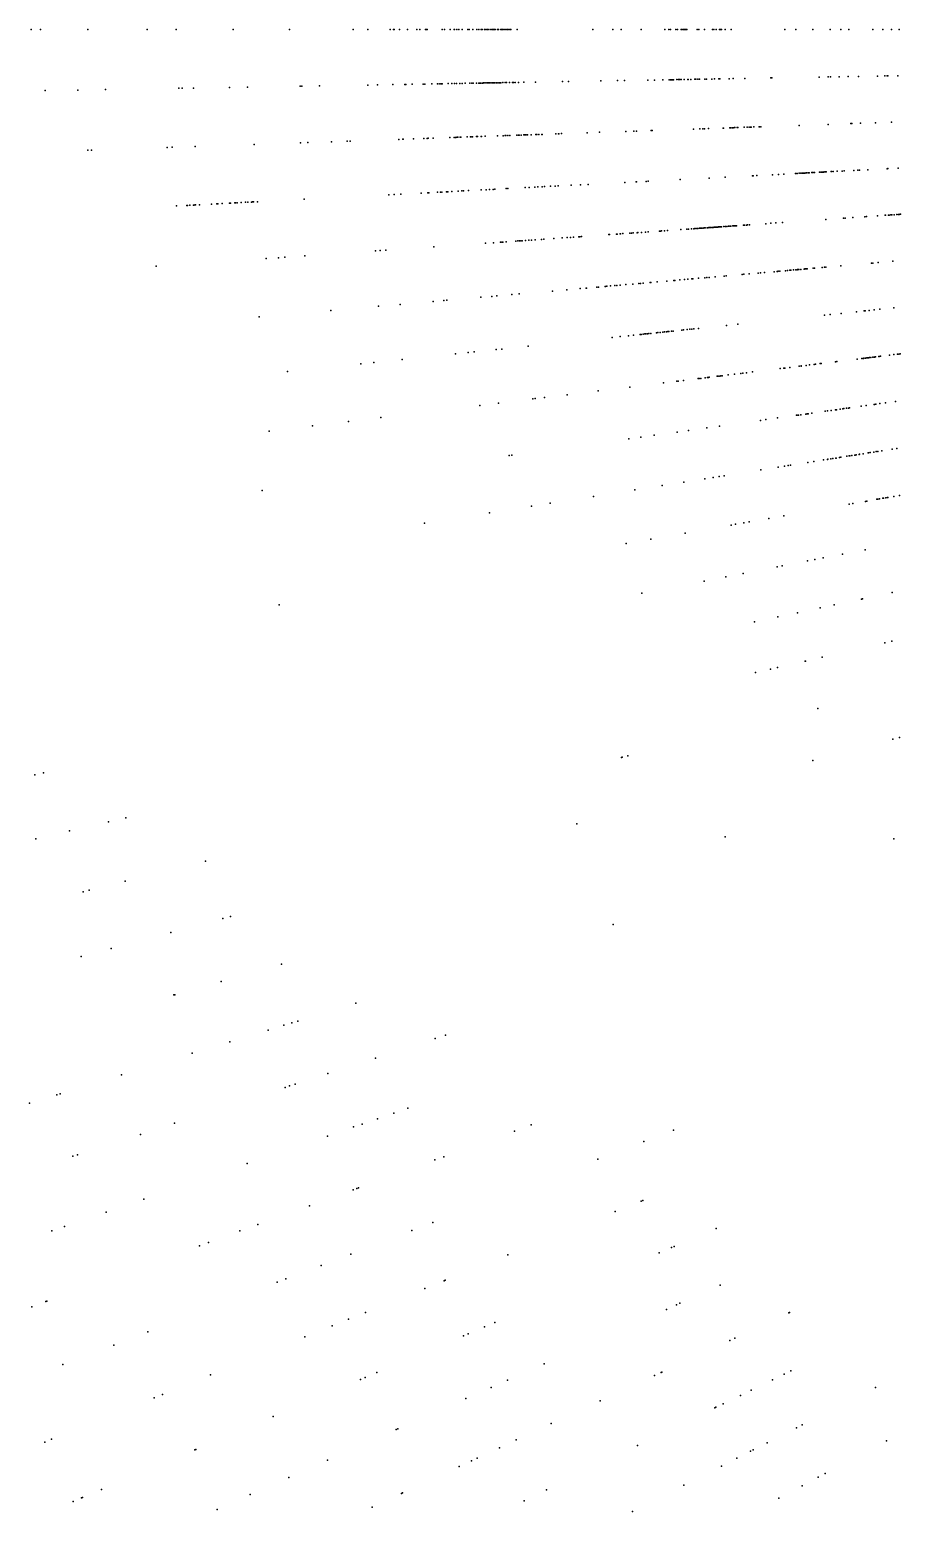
# Model space of a CAD drawing. Header units: metres. Extents: x -4327 to 4266, y -3886 to 3992.
# Drawn here: x -4309 to -3240, y -1819 to 0 of the extents above; entities that cross this region are included whole.
import ezdxf

# ---------------------------------------------------------------- set-up
doc = ezdxf.new("R2010")
doc.units = ezdxf.units.M

msp = doc.modelspace()

# ---------------------------------------------------------------- linework, layer by layer
for p in [(-4307.1, 0, 2007), (-4295.45, 0, 2035.9), (-4237.22, 0, 2079.52), (-4164.73, 0, 2132.06), (-4128.96, 0, 2147.97), (-4059.15, 0, 2003.13), (-3989.79, 0, 2056.26), (-3911.81, 0, 2045.86), (-3893.98, 0, 2099.16), (-3866.6, 0, 2432.28), (-3862.18, 0, 1154.35), (-3861.41, 0, 1172.5), (-3855.19, 0, 1177.5), (-3845.31, 0, 1204.36), (-3833.6, 0, 1191.51), (-3830.18, 0, 1135.69), (-3822.97, 0, 1268.72), (-3821.92, 0, 1106.08), (-3821.05, 0, 2038.38), (-3802.46, 0, 1109.44), (-3799.63, 0, 2067.06), (-3792.69, 0, 2252.21), (-3787.96, 0, 2210.46), (-3787.44, 0, 2136.02), (-3784.5, 0, 2441.58), (-3782.06, 0, 2138.43), (-3778.22, 0, 2240.83), (-3771.16, 0, 2189.64), (-3769.38, 0, 2440.56), (-3765.15, 0, 567.96), (-3760.22, 0, 2356.78), (-3757.85, 0, 2309.87), (-3754.92, 0, 633.62), (-3753.62, 0, 654.48), (-3750.8, 0, 656.1), (-3749.77, 0, 2152.68), (-3747.81, 0, 2113.67), (-3747.75, 0, 661.88), (-3747.55, 0, 2374.54), (-3746.29, 0, 665.84), (-3743.66, 0, 779.75), (-3741.6, 0, 802.77), (-3741.21, 0, 806.96), (-3740.23, 0, 2491.77), (-3739.93, 0, 704.76), (-3739.84, 0, 810.93), (-3739.33, 0, 2098.15), (-3738.13, 0, 857.65), (-3737.52, 0, 937.28), (-3734.79, 0, 2499.93), (-3734.08, 0, 1014.74), (-3733.71, 0, 712.03), (-3730.63, 0, 862.35), (-3730.56, 0, 929.05), (-3729.61, 0, 961.29), (-3729.19, 0, 802.23), (-3728.67, 0, 2291.93), (-3727.06, 0, 954.13), (-3725.17, 0, 771.66), (-3723.35, 0, 918.63), (-3722.01, 0, 950.67), (-3720.3, 0, 2127.67), (-3718.77, 0, 2277.47), (-3718.26, 0, 2322.02), (-3710.63, 0, 1001.86), (-3617.69, 0, 2418.69), (-3593.25, 0, 2450.86), (-3583.12, 0, 2472.69), (-3558.47, 0, 2498.91), (-3529.48, 0, -765.32), (-3524.52, 0, -650.25), (-3522.31, 0, -791.97), (-3515.74, 0, -754.31), (-3513.68, 0, -901.55), (-3509.32, 0, -902.47), (-3508.41, 0, -780.81), (-3506.94, 0, -849.03), (-3505.64, 0, -744.15), (-3504.37, 0, 2401.46), (-3503.75, 0, -507.04), (-3502.32, 0, -638.26), (-3489.85, 0, -608.49), (-3489.83, 0, -985.26), (-3487.85, 0, -923.36), (-3480.95, 0, -618.68), (-3471.07, 0, -758.6), (-3469.29, 0, -698.94), (-3466.36, 0, -559.68), (-3462.33, 0, 2505.44), (-3461.03, 0, -609.3), (-3459.77, 0, -748.23), (-3455.37, 0, -832.55), (-3448.01, 0, -686.83), (-3448.01, 0, 2432.59), (-3382.23, 0, -877.66), (-3368.56, 0, 2451.62), (-3347.84, 0, 2481.52), (-3326.4, 0, 2443.2), (-3313.66, 0, 2484.29), (-3303.78, 0, 2412.75), (-3274.34, 0, 2496.92), (-3261.84, 0, 2453.79), (-3251.39, 0, 2421.03), (-3241.74, 0, -919.04), (-4125.89, -72.02, 2087), (-4121.83, -71.95, 2090.59), (-4107.59, -71.7, 2131.49), (-4063.6, -70.93, 1997.36), (-4041.34, -70.54, 2038.7), (-3976.97, -69.42, 2030.78), (-3974.75, -69.38, 2035.11), (-3953.28, -69, 2070.61), (-3893.73, -67.97, 1278.27), (-3893.73, -67.97, 1278.27), (-3881.9, -67.76, 1100.69), (-3863.03, -67.43, 1154.78), (-3848.3, -67.17, 1196.26), (-3847.91, -67.17, 1219.2), (-3847.09, -67.15, 1214.32), (-3839.32, -67.02, 2403.81), (-3825.99, -66.78, 1193.91), (-3823.73, -66.74, 2234.47), (-3815.45, -66.6, 2062.51), (-3808.53, -66.48, 2367.21), (-3808.05, -66.47, 1124.78), (-3805.43, -66.42, 1194.33), (-3803.94, -66.4, 2134.72), (-3802.99, -66.38, 2136.92), (-3802.68, -66.38, 2147.67), (-3795.29, -66.25, 2067.7), (-3790.94, -66.17, 1169.37), (-3790.67, -66.17, 1230.71), (-3787.38, -66.11, 2408.84), (-3784.89, -66.07, 2143.07), (-3780.89, -66, 2425.04), (-3777.96, -65.94, 2342.51), (-3774.37, -65.88, 2189.09), (-3768.51, -65.78, 2196.69), (-3766.27, -65.74, 585.03), (-3764.53, -65.71, 2175.15), (-3760.43, -65.64, 698.12), (-3757.52, -65.59, 2533.38), (-3756.91, -65.58, 901.01), (-3756.47, -65.57, 727.1), (-3755.66, -65.56, 621.21), (-3755.29, -65.55, 739.64), (-3753.1, -65.51, 2378.42), (-3752.82, -65.51, 2309.95), (-3751.75, -65.49, 685.93), (-3750.27, -65.46, 685.66), (-3750.07, -65.46, 2311.08), (-3747.82, -65.42, 676.76), (-3747.59, -65.41, 2154.47), (-3747.31, -65.41, 1049.29), (-3746.52, -65.4, 2083.73), (-3745.2, -65.37, 2310.89), (-3745.19, -65.37, 2096.39), (-3745.1, -65.37, 2442.64), (-3744.09, -65.35, 2245.85), (-3742.6, -65.33, 779.65), (-3740.99, -65.3, 698.74), (-3740.96, -65.3, 2166.98), (-3739.61, -65.28, 2155.32), (-3738.31, -65.25, 838.52), (-3737.9, -65.25, 998.44), (-3736.05, -65.21, 833.73), (-3735.95, -65.21, 844.42), (-3735.08, -65.2, 852.79), (-3733.15, -65.16, 854.49), (-3732.13, -65.14, 1012.18), (-3732.07, -65.14, 665.51), (-3731.51, -65.13, 2139.81), (-3731.23, -65.13, 2221.56), (-3730.9, -65.12, 884.02), (-3730.78, -65.12, 1016.19), (-3728.23, -65.08, 763.93), (-3725.41, -65.03, 822.83), (-3723.74, -65, 981.62), (-3723.67, -65, 2275.24), (-3720.02, -64.93, 948.15), (-3716.22, -64.87, 999.17), (-3715.12, -64.85, 2481.27), (-3713.09, -64.81, 998.33), (-3708.78, -64.74, 934.52), (-3702.6, -64.63, 920.08), (-3687.92, -64.37, 2425.47), (-3654.82, -63.8, 2478.65), (-3647.66, -63.67, 2482.52), (-3607.75, -62.97, 2429.54), (-3587.6, -62.62, 2493.54), (-3579.06, -62.47, 2490.5), (-3550.11, -61.97, 2430.33), (-3542.04, -61.83, -780.3), (-3541.95, -61.82, -867.87), (-3531.86, -61.65, 2398.08), (-3524.29, -61.52, -708.13), (-3522.45, -61.48, -496.1), (-3521.21, -61.46, -797.9), (-3520.48, -61.45, -556.69), (-3520.28, -61.45, -942.37), (-3519.22, -61.43, 2414.83), (-3518.89, -61.42, -643.36), (-3514.76, -61.35, -838.88), (-3512.57, -61.31, -761.77), (-3512.35, -61.31, -620.4), (-3511.19, -61.29, -844.1), (-3509.45, -61.26, -912.85), (-3505.87, -61.2, -844.85), (-3505.63, -61.19, -631.06), (-3501.08, -61.11, -691.55), (-3500.87, -61.11, -781.25), (-3497.67, -61.05, 2425.38), (-3492.53, -60.96, -603.16), (-3491.2, -60.94, -977.58), (-3488.93, -60.9, -981.05), (-3487.06, -60.87, 2440.62), (-3480.2, -60.75, 2444.31), (-3478.25, -60.71, 2479.96), (-3471.67, -60.6, -677.88), (-3468.48, -60.54, -681.18), (-3463.04, -60.45, -534.06), (-3462.29, -60.43, -816.38), (-3462.13, -60.43, -820.33), (-3450.32, -60.23, -526.32), (-3445.78, -60.15, -666.97), (-3445.64, -60.14, -661.09), (-3431.19, -59.89, -775.53), (-3399.43, -59.34, 2446.2), (-3398.16, -59.32, -895.79), (-3340.07, -58.3, 2456.42), (-3329.06, -58.11, 2467.97), (-3326.22, -58.06, 2474.31), (-3315.47, -57.87, 2494.52), (-3304.56, -57.68, 2508.96), (-3291.85, -57.46, 2502.14), (-3268.62, -57.05, 2423.16), (-3259.47, -56.89, 2432.95), (-3256.81, -56.85, 2436.5), (-3255.94, -56.83, -921.29), (-3243.33, -56.61, 2456.9), (-4289.73, -74.88, 2022.05), (-4249.64, -74.18, 2071.57), (-4215.62, -73.58, 2112.21), (-3624.68, -126.58, 2430.57), (-3609.4, -126.04, 2446.1), (-3577.36, -124.92, 2450.1), (-3567.35, -124.57, 2411.92), (-3564.03, -124.46, 2521.8), (-3546.28, -123.84, 2445.91), (-3545, -123.79, 2496.74), (-3494.24, -122.02, 2410.01), (-3486.34, -121.75, 2421.44), (-3482.98, -121.63, -930.77), (-3480.81, -121.55, -946.5), (-3475.74, -121.38, -787.96), (-3458.03, -120.76, -873.74), (-3457.8, -120.75, -504.55), (-3457.55, -120.74, -875.63), (-3449.67, -120.47, -736.65), (-3448.55, -120.43, -769.93), (-3446.41, -120.35, -795.16), (-3445.77, -120.33, -630.28), (-3444, -120.27, -649.39), (-3443.54, -120.25, -620.16), (-3440.8, -120.16, -635.19), (-3439.73, -120.12, -605.92), (-3431.94, -119.85, -780), (-3428.47, -119.72, 2434.31), (-3425.96, -119.64, -853.71), (-3424.49, -119.59, 2439.92), (-3423.74, -119.56, -715.5), (-3423.69, -119.56, -878.99), (-3420.17, -119.44, -716.7), (-3420.07, -119.43, -880.05), (-3413.58, -119.2, -570.63), (-3413.45, -119.2, -703.63), (-3413.34, -119.2, -570.59), (-3411.73, -119.14, -703.28), (-3364.52, -117.49, 2467.06), (-3328.81, -116.24, 2483.02), (-3301.15, -115.28, 2437.25), (-3300.14, -115.24, 2481.3), (-3289.28, -114.86, 2450.74), (-3271.09, -114.23, 2512.95), (-3251.16, -113.53, 2508.94), (-4139.87, -144.57, 2126.33), (-4133.89, -144.36, 2134.67), (-4105.82, -143.38, 2007.92), (-4033.48, -140.85, 2141.71), (-3976.26, -138.85, 2031.34), (-3967.35, -138.54, 2054.16), (-3938.26, -137.53, 2050.01), (-3919.38, -136.87, 2097.61), (-3915.51, -136.73, 2103.78), (-3855.98, -134.65, 2282.66), (-3850.98, -134.48, 2071.82), (-3850.29, -134.46, 2423.5), (-3837.66, -134.01, 2218.42), (-3825.23, -133.58, 2275.74), (-3821.08, -133.44, 2390.58), (-3819.86, -133.39, 2065.84), (-3813.83, -133.18, 2406.36), (-3793.26, -132.46, 2442.86), (-3787.79, -132.27, 2448.12), (-3786.16, -132.22, 2227.41), (-3786, -132.21, 1225.19), (-3784.41, -132.15, 1111.58), (-3783.45, -132.12, 2236.94), (-3783.44, -132.12, 1115.78), (-3780.5, -132.02, 1184.78), (-3780.31, -132.01, 1280.57), (-3779.62, -131.99, 1284.94), (-3771.85, -131.72, 2391.4), (-3768.03, -131.58, 1223.92), (-3767.08, -131.55, 1203.19), (-3765.49, -131.49, 2149.38), (-3760.46, -131.32, 1212.39), (-3759.09, -131.27, 2162.07), (-3754.87, -131.12, 1120.73), (-3754.41, -131.11, 1116.13), (-3750.03, -130.95, 2432.42), (-3734.67, -130.42, 2115.61), (-3727.95, -130.18, 2127.95), (-3725.4, -130.09, 2506.95), (-3725.35, -130.09, 616.48), (-3724.41, -130.06, 2427.37), (-3722.18, -129.98, 1044.92), (-3721.96, -129.97, 620.09), (-3719.57, -129.89, 2312.98), (-3710.86, -129.59, 760.72), (-3708.78, -129.51, 716.1), (-3708.21, -129.49, 941.26), (-3705.76, -129.41, 942.79), (-3702.55, -129.3, 773.76), (-3701.15, -129.25, 775.58), (-3700.3, -129.22, 2460.85), (-3698.62, -129.16, 930.24), (-3698.54, -129.16, 872.49), (-3698.38, -129.15, 930.18), (-3698.09, -129.14, 701.49), (-3693.46, -128.98, 877.67), (-3687.76, -128.78, 760.18), (-3686.58, -128.74, 1028.42), (-3683.91, -128.65, 719.65), (-3680.25, -128.52, 704.35), (-3680.05, -128.51, 914.9), (-3663.26, -127.92, 862.05), (-3663.19, -127.92, 853.6), (-3659.91, -127.81, 1012.38), (-3659.46, -127.79, 1018.7), (-3656.06, -127.67, 904.7), (-4237.58, -147.98, 2049.49), (-4232.87, -147.82, 2052.91), (-3455.3, -181.08, 2512.43), (-3421.99, -179.34, 2431.57), (-3420.97, -179.29, 2430.84), (-3416.73, -179.06, 2453.16), (-3397.15, -178.04, -874.82), (-3389.98, -177.66, -851.3), (-3383.59, -177.33, -867.39), (-3369.19, -176.57, -374.15), (-3368.81, -176.55, -838.16), (-3367.07, -176.46, -368.33), (-3364.57, -176.33, -504.47), (-3362.48, -176.22, -854.16), (-3360.74, -176.13, 2457.72), (-3360.49, -176.12, -457.04), (-3359.25, -176.05, -449.4), (-3358.79, -176.03, -725.46), (-3357.53, -175.96, -719.44), (-3357.49, -175.96, -497.78), (-3356.07, -175.88, -905.4), (-3355.7, -175.86, -585.9), (-3353.59, -175.75, -636.62), (-3353.45, -175.75, -579.85), (-3352.69, -175.71, -592.93), (-3352.32, -175.69, -774.04), (-3349.06, -175.52, -763.66), (-3348.39, -175.48, -631.85), (-3347.48, -175.43, -850.35), (-3345.97, -175.35, -327.23), (-3339.51, -175.02, -698.43), (-3337.84, -174.93, -707.6), (-3337.41, -174.91, -713.22), (-3336.9, -174.88, -429.72), (-3336.5, -174.86, -561.91), (-3335.55, -174.81, -826.02), (-3334.71, -174.76, -434.99), (-3334.18, -174.74, -689.71), (-3334.15, -174.74, -425.66), (-3333.85, -174.72, -567.09), (-3332.43, -174.65, -427.3), (-3331.66, -174.61, -700.58), (-3325.44, -174.28, -520.91), (-3324.85, -174.25, -554.35), (-3322.83, -174.14, -555.88), (-3317.86, -173.88, -810.11), (-3311.99, -173.57, -797.19), (-3309.2, -173.43, -654.45), (-3297.71, -172.83, -897.39), (-3292.61, -172.56, 2505.77), (-3290.37, -172.44, 2411.77), (-3280.54, -171.93, 2485.3), (-3256.7, -170.68, 2500.97), (-3255.68, -170.62, 2497.36), (-3243.03, -169.96, 2518.72), (-3808.18, -199.58, 2298.41), (-3804.51, -199.39, 2088.74), (-3802.99, -199.31, 2275.5), (-3797.3, -199.01, 2476.76), (-3796.29, -198.96, 2351.01), (-3796.27, -198.95, 2279.93), (-3795.57, -198.92, 2094.63), (-3790.75, -198.66, 2215.12), (-3782.82, -198.25, 2482.05), (-3778.56, -198.03, 2529.71), (-3776.38, -197.91, 2463.11), (-3770.27, -197.59, 2203.15), (-3754.78, -196.78, 2131.33), (-3748.48, -196.45, 2312.92), (-3744.51, -196.24, 2251.63), (-3740.22, -196.02, 2114.97), (-3737.96, -195.9, 2391.79), (-3724.01, -195.17, 2440.56), (-3721.92, -195.06, 2430.49), (-3700.78, -193.95, 1063.73), (-3696.08, -193.7, 1253), (-3688.97, -193.33, 1104.09), (-3685.1, -193.13, 2426.57), (-3680, -192.86, 1247.55), (-3677.08, -192.71, 1153.25), (-3669.55, -192.31, 1172.93), (-3663.82, -192.01, 1311.61), (-3660.15, -191.82, 1196.41), (-3644.55, -191, 2451.53), (-3632.85, -190.39, 1165.57), (-3623.55, -189.9, 1149.51), (-3578.39, -187.54, 1062.48), (-3564.61, -186.81, 2489.25), (-3564.16, -186.79, 980.36), (-3552.49, -186.18, 2512.64), (-3549.69, -186.03, 2513.57), (-3510.81, -183.99, 2465.96), (-3510.55, -183.98, 2451.5), (-3475.17, -182.13, 2486.51), (-4128.78, -216.38, 1521.44), (-4116.06, -215.71, 1866.17), (-4115.07, -215.66, 1679.27), (-4112.24, -215.51, 1667.65), (-4107.9, -215.29, 1938.7), (-4107.48, -215.26, 1691.89), (-4105.86, -215.18, 1685.98), (-4105.25, -215.15, 1858.57), (-4100.52, -214.9, 1872.63), (-4085.47, -214.11, 2038.34), (-4079.2, -213.78, 1659.44), (-4077.71, -213.7, 1648.47), (-4072.55, -213.43, 1911.16), (-4063.77, -212.97, 2021.98), (-4062.53, -212.91, 1555.24), (-4056.88, -212.61, 2026.85), (-4056.23, -212.58, 2032.06), (-4054.23, -212.47, 2033.83), (-4054.04, -212.46, 1729.74), (-4054.01, -212.46, 1830.04), (-4049.46, -212.22, 1637.05), (-4044.01, -211.94, 1838.83), (-4040.93, -211.78, 1620.78), (-4036.57, -211.55, 1819.51), (-4035.26, -211.48, 1713.91), (-4034.01, -211.41, 2084.69), (-4029.04, -211.15, 2026.7), (-3972.06, -208.17, 2063.67), (-3868.23, -202.73, 2112.74), (-3861.36, -202.37, 2122.7), (-3853.27, -201.94, 2118.24), (-3828.31, -200.63, 2115.42), (-3820.24, -200.21, 2294.33), (-3819.03, -200.15, 2299.27), (-3331.93, -232.99, 2478.57), (-3310.15, -231.47, 2414.99), (-3308.18, -231.33, -891.5), (-3298.68, -230.67, 2431.54), (-3284, -229.64, -860), (-3281.91, -229.49, -872.88), (-3268.58, -228.56, -556.58), (-3258.87, -227.88, -695.32), (-3258.77, -227.88, -928.05), (-3255.09, -227.62, -791.86), (-3253.98, -227.54, -827.48), (-3252.32, -227.42, -731.18), (-3251.93, -227.4, -586.73), (-3250.79, -227.32, -860.8), (-3247.93, -227.12, -575.01), (-3244.63, -226.89, 2508.48), (-3242.51, -226.74, -638.26), (-3242.12, -226.71, -649.24), (-3241.81, -226.69, -704.66), (-3240.86, -226.62, -506.38), (-3240.43, -226.59, -577.34), (-3634.85, -254.17, 2353.57), (-3633.6, -254.09, 2241.68), (-3631.5, -253.94, 2416.65), (-3597.95, -251.59, 1080.14), (-3597.38, -251.55, 1090.7), (-3588.88, -250.96, 1051.81), (-3587.92, -250.89, 1241.73), (-3584.34, -250.64, 2436.42), (-3583.71, -250.6, 2421.72), (-3580.88, -250.4, 1077.15), (-3572.38, -249.8, 1212.35), (-3570.19, -249.65, 1099.52), (-3568.22, -249.51, 1241.47), (-3563.57, -249.19, 1228.94), (-3562.57, -249.12, 1259.17), (-3558.04, -248.8, 1123.52), (-3553.3, -248.47, 1247.17), (-3549.77, -248.22, 1272.14), (-3536.16, -247.27, 1206.53), (-3534.87, -247.18, 1184.56), (-3533.51, -247.09, 2528.04), (-3529.89, -246.83, 1219.49), (-3526.16, -246.57, 1209.58), (-3509.6, -245.42, 2525.44), (-3502.63, -244.93, 2397.7), (-3500.38, -244.77, 799.02), (-3496.5, -244.5, 560.04), (-3493.91, -244.32, 783.49), (-3492.42, -244.21, 268.81), (-3492.36, -244.21, 2501.48), (-3490.02, -244.05, 857.1), (-3488.85, -243.96, 647.21), (-3486.7, -243.81, 769.87), (-3486.56, -243.8, 619.22), (-3485.89, -243.76, 2534.46), (-3485.61, -243.74, 341.26), (-3484.23, -243.64, 412.43), (-3482.91, -243.55, 606.8), (-3482.42, -243.51, 1012.35), (-3482.25, -243.5, 2471.31), (-3481.31, -243.44, 398.58), (-3480, -243.35, 846.58), (-3477.54, -243.17, 906.62), (-3476.83, -243.12, 494.68), (-3475.37, -243.02, 703.85), (-3475.06, -243, 916.13), (-3475.03, -243, 473.12), (-3474.58, -242.97, 461.45), (-3473.97, -242.92, 271.21), (-3472.89, -242.85, 202.45), (-3472.56, -242.82, 328.48), (-3471.03, -242.72, 695.08), (-3470.6, -242.69, 185.18), (-3470.3, -242.67, 291.93), (-3468.91, -242.57, 305.19), (-3468.4, -242.53, 278.41), (-3468.2, -242.52, 545.79), (-3466.65, -242.41, 631.34), (-3465.79, -242.35, 944.14), (-3464.51, -242.26, 931.6), (-3463.59, -242.2, 483.14), (-3463.13, -242.17, 281.79), (-3462.01, -242.09, 591.46), (-3461.46, -242.05, 1084.7), (-3461.16, -242.03, 884.19), (-3460.94, -242.01, 293.05), (-3460.91, -242.01, 894.21), (-3459.87, -241.94, 313.93), (-3456.95, -241.73, 749.44), (-3455.18, -241.61, 426.24), (-3454.84, -241.59, 990.01), (-3453.45, -241.49, 740.78), (-3451.3, -241.34, 437.26), (-3450.29, -241.27, 1052.28), (-3448.88, -241.17, 720.1), (-3448.86, -241.17, 412.06), (-3448.61, -241.15, 556.24), (-3446.03, -240.97, 425.11), (-3445.78, -240.95, 731.26), (-3444.44, -240.86, 571.04), (-3443.91, -240.82, 445.89), (-3443.21, -240.77, 865.59), (-3442.55, -240.73, 879.44), (-3441.55, -240.66, 1031.14), (-3432.87, -240.05, 569.12), (-3431.93, -239.98, 882.72), (-3431.81, -239.98, 578.58), (-3431.74, -239.97, 850.75), (-3429.27, -239.8, 1017.26), (-3428, -239.71, 704.02), (-3425.69, -239.55, 715.26), (-3405.55, -238.14, 2453.39), (-3399.54, -237.72, 2466.02), (-3393.04, -237.26, 2421.94), (-3385.21, -236.72, 2481.09), (-3884.63, -271.64, 2071.9), (-3878.53, -271.21, 2098.67), (-3871.65, -270.73, 2111.38), (-3812.93, -266.63, 2106.46), (-3749.56, -262.2, 2087.51), (-3739.61, -261.5, 2023.5), (-3739.54, -261.49, 2041.98), (-3730.98, -260.9, 2240.34), (-3729.57, -260.8, 2052.44), (-3728.1, -260.69, 2094.27), (-3724.23, -260.42, 2250.14), (-3712.42, -259.6, 2215.43), (-3709.59, -259.4, 2269.04), (-3707.71, -259.27, 2212.61), (-3706.17, -259.16, 2225.44), (-3704.36, -259.03, 2094.26), (-3700.22, -258.74, 2450.74), (-3696.26, -258.47, 2224.98), (-3693.09, -258.25, 2242.35), (-3688.71, -257.94, 2411.37), (-3680.82, -257.39, 2423.46), (-3677.9, -257.18, 2421.54), (-3665.72, -256.33, 2182.13), (-3655.54, -255.62, 2162.57), (-3649.31, -255.18, 2379.93), (-3645.34, -254.91, 2265.45), (-3641.43, -254.63, 2440.5), (-4153.44, -290.44, 2102.89), (-4018.5, -281, 1979.72), (-4003.31, -279.94, 2010.42), (-3995.89, -279.42, 1982.16), (-3971.22, -277.69, 2032.48), (-3313.3, -289.88, 2465.29), (-3275.67, -286.58, 2423.43), (-3274.32, -286.47, 2430.74), (-3267.71, -285.89, 2439.69), (-3249.81, -284.32, 2510.26), (-3526.98, -308.57, 2412.02), (-3518.39, -307.82, 2503.28), (-3518.36, -307.82, 2202.9), (-3517.25, -307.72, 2368.89), (-3511.04, -307.18, 2387.08), (-3505.09, -306.66, 1264.35), (-3501.13, -306.31, 1172.74), (-3496.27, -305.88, 1103.43), (-3495.83, -305.85, 1293.52), (-3494.92, -305.77, 2521.24), (-3487.91, -305.15, 1251.69), (-3480.43, -304.5, 1182.77), (-3478.05, -304.29, 1154.44), (-3474.84, -304.01, 1191.49), (-3467.77, -303.39, 1302.58), (-3456.53, -302.41, 1172.54), (-3454.14, -302.2, 1178.06), (-3434.44, -300.47, 1030.42), (-3432.52, -300.31, 2450.66), (-3425.8, -299.72, 2451.52), (-3414.99, -298.77, 2477.78), (-3412.09, -298.52, 1220.26), (-3407.1, -298.08, 652.23), (-3395.47, -297.07, 1216.42), (-3391.77, -296.74, 787.02), (-3391.3, -296.7, 1009.4), (-3390.37, -296.62, 849.53), (-3388.34, -296.44, 642.87), (-3388.3, -296.44, 990.37), (-3381.33, -295.83, 839.4), (-3378.9, -295.62, 776.24), (-3376.16, -295.38, 598.53), (-3374.8, -295.26, 583.06), (-3371.73, -294.99, 592.04), (-3371.36, -294.96, 921.66), (-3368.83, -294.73, 723.62), (-3367.22, -294.59, 725.2), (-3366.44, -294.53, 719.26), (-3365.63, -294.45, 732.58), (-3365.04, -294.4, 829.49), (-3362.75, -294.2, 915.35), (-3358.39, -293.82, 973.65), (-3357.78, -293.77, 2470.02), (-3356.27, -293.64, 860.53), (-3355.96, -293.61, 707.42), (-3354.86, -293.51, 866.04), (-3347.58, -292.88, 858.3), (-3347.29, -292.85, 852.37), (-3345.84, -292.72, 2475.34), (-3336.33, -291.89, 1048.94), (-3333.64, -291.66, 988.26), (-3331.72, -291.49, 995.63), (-3735.63, -326.83, 2141.89), (-3717.28, -325.22, 2104.46), (-3708.1, -324.42, 2040.78), (-3667.19, -320.84, 2207.79), (-3649.69, -319.31, 2074.1), (-3633.19, -317.86, 2283.09), (-3625.94, -317.23, 2382.1), (-3625.48, -317.19, 2289.32), (-3612.71, -316.07, 2180.37), (-3610.66, -315.89, 2360.78), (-3602.67, -315.19, 2206.67), (-3602.33, -315.16, 2236.34), (-3600.43, -315, 2066.98), (-3596.19, -314.63, 2072.4), (-3590.59, -314.14, 2245.39), (-3588.23, -313.93, 2254.84), (-3584.36, -313.59, 2439.79), (-3577.47, -312.99, 2148.45), (-3577.11, -312.96, 2449.17), (-3568.64, -312.22, 2344.45), (-3561.14, -311.56, 2173.21), (-3559.4, -311.41, 2204.31), (-3556.05, -311.11, 2443.32), (-3547.42, -310.36, 2322.2), (-3546.63, -310.29, 2209.82), (-3538.73, -309.6, 2394.61), (-3939.41, -344.65, 2035.32), (-3880.6, -339.51, 2034.58), (-3854.31, -337.21, 2015.43), (-3813.54, -333.64, 2087.96), (-3800.43, -332.49, 2116.02), (-3797.02, -332.2, 2070.83), (-3755.24, -328.54, 2069.4), (-3741.65, -327.35, 2131.78), (-3284.73, -345.24, 2425.89), (-3283.5, -345.11, 2452.81), (-3278.71, -344.61, 2457.61), (-3272.38, -343.94, 2438.94), (-3265.44, -343.21, 2498.19), (-3248.57, -341.44, 2426.72), (-4027.29, -352.34, 2005.98), (-3453.62, -362.99, 2441.47), (-3439.99, -361.56, 2443.12), (-3333.59, -350.37, 2478.9), (-3326.59, -349.64, 2448.39), (-3313, -348.21, 2463.59), (-3294.41, -346.26, 2477.83), (-3594.21, -377.77, 2087.86), (-3584.08, -376.7, 2297.27), (-3573.8, -375.62, 2073.4), (-3567.68, -374.98, 2085.52), (-3559.71, -374.14, 2257.01), (-3558.47, -374.01, 2145.94), (-3556.03, -373.75, 2262.87), (-3553.86, -373.53, 2090.5), (-3552.83, -373.42, 2066.42), (-3550.8, -373.2, 2070.44), (-3549.05, -373.02, 2422.65), (-3546.51, -372.75, 2078.35), (-3539.82, -372.05, 2436.26), (-3537.95, -371.85, 2237.8), (-3534.98, -371.54, 2246.76), (-3531.89, -371.22, 2313.16), (-3529.85, -371, 2426.56), (-3527.29, -370.73, 2082.67), (-3525.63, -370.56, 2224.62), (-3524.58, -370.45, 2434.3), (-3524.35, -370.42, 2428.45), (-3521.24, -370.1, 2120.87), (-3519.15, -369.88, 2396.61), (-3508.66, -368.78, 2440.34), (-3506.68, -368.57, 2293.91), (-3502.12, -368.09, 2204.43), (-3498.7, -367.73, 2239.85), (-3496.25, -367.47, 2409.09), (-3493.73, -367.21, 2217.86), (-3488.05, -366.61, 2395.02), (-3786.48, -397.98, 2041.75), (-3770.72, -396.32, 2019.95), (-3763.31, -395.54, 2077.34), (-3736.28, -392.7, 2164.93), (-3729.57, -391.99, 2155.6), (-3697.02, -388.57, 2046.03), (-3253.84, -399.52, 908.18), (-3248.36, -398.85, 1040.73), (-3243.8, -398.29, 2411.42), (-3242.46, -398.12, 1003.64), (-3240.6, -397.9, 2503.86), (-3902.27, -410.14, 2054.84), (-3886.64, -408.5, 2076.58), (-3851.73, -404.83, 2057.93), (-3387.71, -415.96, 1112.09), (-3383.38, -415.43, 1100.39), (-3382.32, -415.3, 1186.9), (-3375.9, -414.51, 1174.26), (-3364.71, -413.13, 1245.38), (-3362.18, -412.82, 1188.13), (-3362.1, -412.81, 1240.22), (-3356.19, -412.09, 1320.26), (-3351.72, -411.54, 1278.34), (-3346.37, -410.88, 1125.02), (-3344.53, -410.66, 1081.67), (-3338.8, -409.95, 2470.73), (-3337.65, -409.81, 1218.74), (-3319.99, -407.64, 1130.36), (-3318.33, -407.44, 2452.78), (-3293.55, -404.4, 782.31), (-3293.42, -404.38, 868.76), (-3287.81, -403.69, 809.61), (-3285.99, -403.47, 826.4), (-3285.6, -403.42, 818.64), (-3285.15, -403.37, 727.14), (-3283.25, -403.13, 854.52), (-3281.72, -402.94, 1005.93), (-3280.67, -402.82, 769.74), (-3279.61, -402.69, 997.41), (-3278.35, -402.53, 926.67), (-3276.78, -402.34, 916.53), (-3274.03, -402, 966.34), (-3272.66, -401.83, 781.14), (-3272.3, -401.79, 907.53), (-3271.34, -401.67, 714.67), (-3270.87, -401.61, 957.61), (-3266.67, -401.1, 2475.88), (-3266.54, -401.08, 770.21), (-3264.72, -400.86, 2432.52), (-3992.25, -419.6, 2016.48), (-3530.87, -433.54, 2102), (-3514.81, -431.56, 2063.88), (-3513.01, -431.34, 2104.41), (-3506.57, -430.55, 2298.41), (-3488.38, -428.32, 2377.59), (-3487.33, -428.19, 2170.26), (-3487.24, -428.18, 2382.4), (-3485.43, -427.96, 2169.08), (-3479.73, -427.26, 2360.56), (-3477.12, -426.94, 2085.5), (-3475.64, -426.75, 2229.51), (-3475, -426.68, 2149.42), (-3465.04, -425.45, 2411.98), (-3464.25, -425.36, 2208.86), (-3463.79, -425.3, 2254.14), (-3462.06, -425.09, 2475.11), (-3460.75, -424.93, 2350.46), (-3459.23, -424.74, 2424.82), (-3451.74, -423.82, 2135.03), (-3444.02, -422.87, 2442.35), (-3435.98, -421.89, 2319.92), (-3433.8, -421.62, 2253.4), (-3429.18, -421.05, 2448.78), (-3421.74, -420.14, 2313.04), (-3691.21, -453.22, 2081.37), (-3688.56, -452.9, 2082.54), (-3676.98, -451.48, 2129.43), (-3649.06, -448.05, 2068.15), (-3611.16, -443.39, 2051.89), (-3572.19, -438.61, 2081.82), (-3756.46, -461.24, 2061.6), (-3733.44, -458.41, 2035.68), (-3362.5, -472.57, 2337.79), (-3356.53, -471.73, 2274.17), (-3354.68, -471.47, 2169.88), (-3353.78, -471.34, 2364.54), (-3353.71, -471.33, 2195.39), (-3349.13, -470.69, 2223.97), (-3332.75, -468.39, 2142.77), (-3329.97, -468, 2304.37), (-3325.25, -467.33, 2410.42), (-3319.94, -466.59, 2103.82), (-3318.79, -466.43, 2331.73), (-3314.1, -465.77, 2352.89), (-3310.99, -465.33, 2232.76), (-3309.94, -465.18, 2491.68), (-3306.6, -464.71, 2336.7), (-3304.18, -464.37, 2442.34), (-3302.82, -464.18, 2361.23), (-3288.63, -462.19, 2370.17), (-3282.19, -461.28, 2166.59), (-3272.63, -459.94, 1242.81), (-3272.25, -459.88, 2432.6), (-3270.64, -459.66, 2498.73), (-3265.68, -458.96, 1088.44), (-3258.68, -457.98, 1154.2), (-3246.38, -456.25, 2497.1), (-3961.84, -486.45, 2032.45), (-3917.57, -481.02, 2069.75), (-3877.98, -476.16, 2097.99), (-3478.01, -488.8, 2052.1), (-3462.25, -486.59, 2133.35), (-3412.05, -479.53, 2146.51), (-3405.62, -478.63, 2065.14), (-3391.32, -476.62, 2209.41), (-3367.74, -473.3, 2144.47), (-3366.98, -473.2, 2300.13), (-3365.4, -472.98, 2091.52), (-4014.92, -492.97, 2056.9), (-3573.63, -502.24, 2022.29), (-3558.81, -500.16, 2055.32), (-3542.63, -497.88, 2077.16), (-3514.35, -493.91, 2073.54), (-3500.26, -491.93, 2109.43), (-3720.33, -522.86, 2129.61), (-3717.29, -522.43, 2163.18), (-3329.44, -527.33, 2077.11), (-3325.79, -526.75, 2326.43), (-3325.66, -526.73, 2130.91), (-3323.39, -526.37, 2233.73), (-3319.43, -525.75, 2351.89), (-3319.34, -525.73, 2365.51), (-3314.95, -525.04, 2451.08), (-3313.49, -524.8, 2377.8), (-3306.21, -523.65, 2253.89), (-3303.28, -523.19, 2414.59), (-3303.16, -523.17, 2456.38), (-3302.36, -523.04, 2427.82), (-3299.84, -522.64, 2357.07), (-3296.13, -522.06, 2158.17), (-3296.06, -522.05, 2541.94), (-3294.6, -521.81, 2098.3), (-3291.07, -521.25, 2441.79), (-3290.67, -521.19, 2410.91), (-3286.25, -520.49, 2285.39), (-3280.12, -519.52, 2389.41), (-3279.48, -519.42, 2413.76), (-3277.62, -519.12, 2197.75), (-3273.07, -518.4, 2420.12), (-3270.1, -517.93, 2187.52), (-3267.95, -517.59, 2214.71), (-3263.33, -516.86, 2432.31), (-3250.42, -514.82, 2461.66), (-3244.56, -513.89, 1243.55), (-3411.82, -540.38, 2051.29), (-3390.49, -537, 2084.33), (-3382.79, -535.78, 2311.52), (-3378.27, -535.06, 2084.48), (-3375.3, -534.59, 2098.02), (-3354.14, -531.24, 2275.8), (-3346.75, -530.07, 2292.28), (-3334.8, -528.18, 2196.57), (-3329.66, -527.37, 2248.55), (-3532.51, -559.49, 2053.23), (-3506.22, -555.33, 2094.98), (-3480.14, -551.2, 2035.59), (-3470.09, -549.61, 2120.17), (-3462.93, -548.47, 2139.34), (-3456.51, -547.46, 2138), (-4023.55, -565.47, 2253.65), (-3670.01, -581.27, 2055.7), (-3617.12, -572.9, 2049.62), (-3566.03, -564.8, 2025.85), (-3298.65, -581.64, 2084.14), (-3283.36, -578.94, 2089.65), (-3283.27, -578.93, 2104.82), (-3281.57, -578.63, 2408.51), (-3269.2, -576.45, 2111.02), (-3267.97, -576.23, 2125.51), (-3265.93, -575.87, 2307.31), (-3261.9, -575.16, 2193.61), (-3260.92, -574.99, 2131.13), (-3258.22, -574.51, 2114.09), (-3256.15, -574.15, 2324.57), (-3255.93, -574.11, 2132.97), (-3248.45, -572.79, 2171.65), (-3241.41, -571.55, 2316.73), (-3744.72, -593.11, 2049.2), (-3692.88, -584.89, 2132.91), (-3401.7, -599.81, 2133.6), (-3383.24, -596.56, 2073.15), (-3303.17, -582.44, 2438.31), (-3824.48, -605.74, 2150.51), (-3504.52, -617.94, 2068.81), (-3448.02, -607.98, 2043.13), (-3442.87, -607.07, 2024.77), (-3432.51, -605.24, 2049.25), (-3425.75, -604.05, 2042.67), (-3576.91, -630.71, 2056.24), (-3546.59, -625.36, 2064.83), (-3354.32, -652.01, 2092.72), (-3345.21, -650.24, 2056.49), (-3335.11, -648.28, 2070.56), (-3311.51, -643.69, 2078.69), (-3283.69, -638.29, 2132.38), (-3454.46, -671.48, 2110.58), (-3433.25, -667.36, 1939.95), (-3391.69, -659.28, 2064.55), (-3385.63, -658.1, 2086.47), (-3481.33, -676.7, 2100.78), (-3250.32, -690.88, 2077.66), (-4002.69, -705.78, 2342.18), (-3557.84, -691.57, 2033.68), (-3321.59, -706.03, 2039.14), (-3287.92, -698.87, 2078.81), (-3286.81, -698.63, 2080.65), (-3419.46, -726.83, 2037.44), (-3419.28, -726.79, 2143.46), (-3390.95, -720.77, 2130.91), (-3366.45, -715.56, 2136.26), (-3338.7, -709.66, 2116.07), (-3259.48, -752.51, 2076.4), (-3251.04, -750.56, 2091.24), (-3357.38, -775.11, 2138.76), (-3357.01, -775.03, 2045.93), (-3336.32, -770.25, 2084.17), (-3418.29, -789.17, 2067.78), (-3399.74, -784.89, 2142.1), (-3391.27, -782.94, 2170.88), (-3341.57, -833.15, 2083.37), (-3249.51, -870.7, 2080.52), (-3241.6, -868.59, 2093.22), (-3582.74, -893.28, 2138.54), (-3581.94, -893.08, 2143.44), (-3574.91, -891.32, 2155.38), (-3347.69, -897.01, 2055.53), (-4302.55, -914.54, 2464.95), (-4291.99, -912.29, 2484.12), (-4212.11, -972.44, 2535.28), (-4190.69, -967.5, 2503.51), (-3637.22, -974.59, 2191.86), (-4301.33, -993.04, 2496), (-4259.8, -983.45, 2449.92), (-3455.53, -990.86, 2171.99), (-3248.41, -993.14, 2108.44), (-4093.09, -1020.52, 2605.65), (-4191.6, -1045.08, 2470.6), (-4243.27, -1057.97, 2507.39), (-4235.78, -1056.1, 2518.81), (-4071.64, -1090.99, 2597.37), (-4062.44, -1088.53, 2569.4), (-4135.75, -1108.17, 2504.81), (-3592.77, -1098.42, 2300.84), (-4245.48, -1137.57, 2456.74), (-4208.75, -1127.73, 2504.56), (-3999.59, -1146.86, 2437.15), (-4073.73, -1168.12, 2476.12), (-4131.69, -1184.74, 2508.2), (-4130.51, -1184.4, 2513.77), (-3908.63, -1194.99, 2484.77), (-3979.92, -1216.78, 2443.83), (-4015.99, -1227.81, 2578.18), (-3996.88, -1221.97, 2534.62), (-3987.09, -1218.98, 2512.89), (-3798.51, -1234.21, 2530.69), (-4063.13, -1242.22, 2488.7), (-3811.09, -1238.3, 2517.69), (-4109.28, -1256.33, 2501.25), (-3884.47, -1262.14, 2476.94), (-4195.98, -1282.84, 2465.09), (-3942.73, -1281.07, 2474.05), (-4275.6, -1307.18, 2467.15), (-4271.49, -1305.93, 2477.5), (-3995.43, -1298.19, 2620.33), (-3989.77, -1296.35, 2438.85), (-3982.81, -1294.09, 2520.93), (-4308.81, -1317.34, 2397.29), (-3844.71, -1323.84, 2527.02), (-4131.03, -1342.25, 2481.01), (-3900.87, -1343.18, 2554.58), (-3881.89, -1336.64, 2505.12), (-3862, -1329.79, 2504.54), (-3693.24, -1344.23, 2508.38), (-4172.88, -1355.85, 2528.41), (-3943.43, -1357.83, 2544.84), (-3911.27, -1346.76, 2477.88), (-3713.94, -1351.76, 2519.4), (-3518.68, -1350.69, 2537.75), (-4250.29, -1381, 2462.9), (-3555.19, -1364.71, 2549.02), (-4255.65, -1382.74, 2559.09), (-4041.86, -1391.72, 2547.95), (-3811.44, -1387.25, 2539.12), (-3800.67, -1383.33, 2513.56), (-3611.72, -1386.41, 2525.87), (-4168.81, -1435.44, 2505.62), (-3911.91, -1423.82, 2574.55), (-3907.34, -1422.16, 2441.68), (-3905.48, -1421.48, 2443.57), (-4215.11, -1451.38, 2498.19), (-3965.58, -1443.35, 2629.01), (-3590.25, -1450.56, 2450.57), (-3558.38, -1437.68, 2568.9), (-3556.37, -1436.87, 2543.29), (-4266.07, -1468.92, 2554.32), (-4028.9, -1466.4, 2508.22), (-3814.15, -1464.11, 2508.2), (-3466.54, -1471.46, 2535.66), (-4281.51, -1474.24, 2527.82), (-4089.26, -1488.37, 2495.08), (-4050.88, -1474.4, 2518.75), (-3839.81, -1473.97, 2466.76), (-4100.43, -1492.44, 2479.81), (-3914.67, -1502.7, 2555.45), (-3721.91, -1503.75, 2522.07), (-3536.2, -1501.03, 2419.47), (-3521.29, -1494.7, 2551.52), (-3518.1, -1493.34, 2552.22), (-3950.98, -1516.64, 2503.78), (-4005.02, -1537.39, 2522.26), (-3994.33, -1533.28, 2547.02), (-3824.06, -1545.02, 2569.39), (-3800.23, -1535.39, 2494.79), (-3799.1, -1534.94, 2521.7), (-3461.37, -1541.1, 2459.1), (-4288.91, -1561.03, 2441.19), (-4287.87, -1560.66, 2440.6), (-3510.9, -1563.15, 2557.32), (-4306.12, -1567.3, 2590.99), (-3896.86, -1574.43, 2539.42), (-3527.58, -1570.58, 2434.9), (-3515.26, -1565.09, 2423.46), (-3377.1, -1574.77, 2505.98), (-3376.42, -1574.45, 2508.43), (-4163.67, -1598.28, 2489.68), (-3937.48, -1590.84, 2594.43), (-3917.57, -1582.8, 2515.31), (-3750.5, -1591.99, 2516.71), (-3737.91, -1586.65, 2535.88), (-4205.57, -1614.37, 2453.85), (-3971.19, -1604.47, 2533.95), (-3776.28, -1602.94, 2509.34), (-3770.82, -1600.62, 2511.85), (-3449.68, -1608.61, 2485.14), (-3443.68, -1605.81, 2537.36), (-3443.68, -1605.81, 2537.36), (-4268.16, -1638.39, 2535.83), (-4086.71, -1651.14, 2517.59), (-3897.29, -1654.3, 2577.08), (-3896.96, -1654.16, 2595.88), (-3882.64, -1648.08, 2614.92), (-3677.51, -1637.33, 2520.01), (-3541.97, -1651.65, 2494.25), (-3534, -1647.93, 2455.84), (-3533.19, -1647.55, 2524.13), (-3383.07, -1650.03, 2489.87), (-3374.76, -1645.98, 2507.38), (-3903.02, -1656.73, 2574.53), (-3742.66, -1666.34, 2505.95), (-3722.44, -1657.34, 2544.62), (-3423.32, -1669.66, 2460.19), (-3397.39, -1657.02, 2542.11), (-3271, -1666.66, 2530.47), (-4155.84, -1679.07, 2540.76), (-4145.75, -1674.99, 2473.72), (-3773.67, -1680.15, 2567.13), (-3608.68, -1682.76, 2522.93), (-3466.65, -1690.8, 2572.61), (-3457.97, -1686.56, 2551.03), (-3436.6, -1676.14, 2422.71), (-4010.14, -1702.21, 2472.62), (-3467.94, -1691.43, 2534.22), (-3859.06, -1718.16, 2615.65), (-3856.83, -1717.17, 2560.29), (-3668.73, -1710.76, 2527.94), (-3367.89, -1716.03, 2539.07), (-3360.9, -1712.46, 2474.52), (-4290.32, -1733.4, 2569.88), (-4282.12, -1730.09, 2532.11), (-4106.12, -1742.94, 2477.39), (-4105.03, -1742.48, 2483.11), (-3732.36, -1740.43, 2525.18), (-3711.69, -1730.79, 2511.2), (-3563.13, -1737.85, 2542.32), (-3424.27, -1744.75, 2438.05), (-3420.9, -1743.03, 2444.47), (-3403.87, -1734.36, 2470.55), (-3257.63, -1732.11, 2516.51), (-3943.14, -1755.6, 2528.25), (-3781.87, -1763.51, 2425.9), (-3766.45, -1756.33, 2573.27), (-3759.71, -1753.18, 2466.5), (-3459.92, -1762.92, 2529.29), (-3441.07, -1753.31, 2575.94), (-3990.95, -1776.88, 2479.53), (-3341.48, -1776.7, 2485.63), (-3332.77, -1772.07, 2508.73), (-4220.66, -1791.56, 2533.43), (-4038.1, -1797.88, 2515.2), (-3852.66, -1796.53, 2587.47), (-3851.38, -1795.93, 2589.79), (-3674.49, -1792.17, 2503.74), (-3506.19, -1786.49, 2523.56), (-3360.95, -1787.05, 2497.14), (-4255.54, -1806.37, 2577.45), (-4245.15, -1801.96, 2597.6), (-4243.96, -1801.45, 2540.85), (-4078.9, -1816.04, 2476.53), (-3888.65, -1813.31, 2528.97), (-3701.9, -1805.54, 2482.44), (-3389.39, -1802.17, 2542.3), (-3569.04, -1818.51, 2531.94)]:
    msp.add_point(p)

doc.saveas('drawing.dxf')
